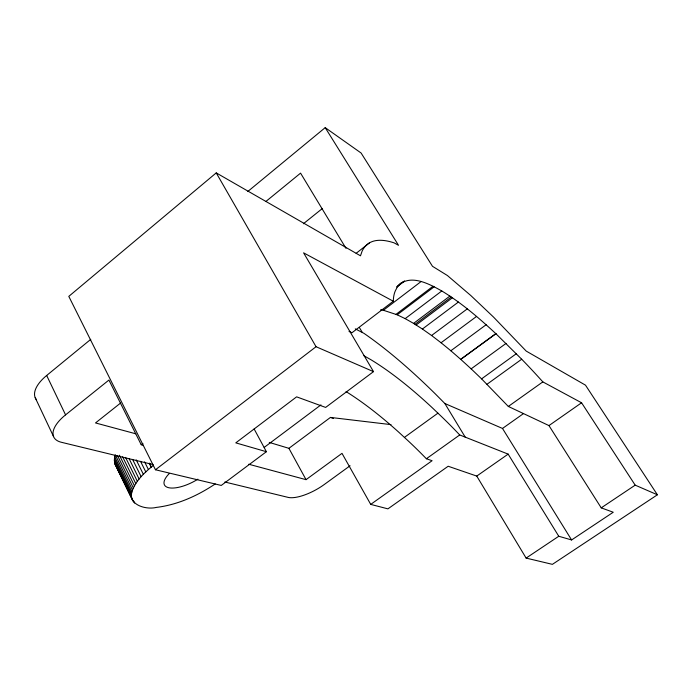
<?xml version="1.0" encoding="UTF-8"?>
<svg xmlns="http://www.w3.org/2000/svg" width="692" height="692" viewBox="0 0 692 692"><rect width="100%" height="100%" fill="white"/><g stroke="black" fill="none" stroke-linecap="round" stroke-linejoin="round"><path stroke-width="1.04" d="M133.504 501.847L116.507 466.996C113.869 463.51 113.946 458.761 115.27 454.774L132.535 490.057C126.515 504.468 145.51 510.099 156.323 507.409C177.567 504.875 197.592 495.74 215.247 483.933M132.535 490.057C136.558 479.824 145.009 472.152 153.382 465.396M247.831 191.468L325.205 127.648L398.497 245.288L394.103 242.866A405.996 82.642 55.2 0 0 362.15 251.04L360.48 255.806L216.233 172.888L68.793 296.375L155.458 469.764L221.258 485.438L266.394 451.712L254.128 428.953M36.373 399.639A37.385 17.551 -25.4 0 1 46.675 375.471L90.773 339.339M265.866 201.502L300.562 173.13L345.983 248.342M303.399 223.75L322.481 208.422M153.07 464.566L61.398 442.283A37.861 16.816 -25.6 0 1 65.567 414.871L108.921 380.064L141.211 444.74L143.261 445.267M120.512 403.099L95.505 422.942L135.831 433.806M356.146 253.315L369.493 242.857M141.211 444.74L142.915 443.408M155.458 469.764L316.045 346.718L373.507 371.639L325.638 407.424L296.617 396.845L235.782 442.863L266.394 451.712M404.5 281.125L396.801 286.99C409.283 272.89 428.832 283.746 441.79 290.969C461.478 302.888 478.985 318.026 495.818 333.622L521.69 359.226A245.755 47.627 54.7 0 1 542.839 381.889L581.574 402.779L635.187 485.153L657.4 494.789L552.406 564.352L526.119 558.089L476.753 476.079L448.174 466.244L387.918 508.862L370.722 504.39L342.004 453.355L306.037 479.66L248.765 464.237M404.439 281.142L400.504 283.391L397.346 286.86L396.179 289.247A259.067 53.353 54.6 0 0 393.298 301.228L351.943 332.765L349.027 331.39M380.583 309.817L383.394 310.267L421.082 281.549M396.014 314.35L433.036 286.272M383.394 310.267L397.191 314.799L434.161 286.782M397.191 314.799L405.166 318.64L441.79 290.969M405.166 318.64L413.582 323.389L449.887 296.081M413.582 323.389L415.001 324.297L451.253 297.032M415.001 324.297L416.117 325.024L452.343 297.802M416.117 325.024L422.397 329.029L458.407 302.049M264.206 447.387L320.958 404.889M422.397 329.029L431.574 335.499L467.316 308.848M269.266 442.413L288.91 448.321L330.456 417.423L391.015 424.62M431.574 335.499L441.063 342.756L476.563 316.426M441.063 342.756L450.847 350.757L486.13 324.738M450.847 350.757L460.734 359.356L495.818 333.622M460.734 359.356L495.965 333.752M460.881 359.477L471.148 368.853L506.051 343.414M350.065 465.768L324.193 484.556A29.713 10.518 -28.7 0 1 288.088 497.375L224.831 482.004M471.148 368.853L481.589 378.861L516.344 353.698M346.061 391.594A340.516 102.58 56.4 0 1 398.808 432.24L404.405 437.405L437.924 413.159A242.105 63.266 55.3 0 1 459.722 434.957L508.153 454.125L558.773 536.257L571.601 539.959L613.242 512.244L601.227 507.859L548.955 425.589L508.326 406.446L481.589 378.861M486.995 384.268L521.69 359.226M404.405 437.405A239.605 69.278 55.6 0 1 426.376 458.744L459.722 434.957M370.722 504.39L432.093 460.716L426.376 458.744M508.326 406.446L542.839 381.889M355.281 328.864L363.975 333.354A399.431 109.535 56.1 0 1 435.467 394.051L444.861 403.522L502.496 428.443L523.541 413.565M476.753 476.079L508.153 454.125M548.955 425.589L581.574 402.779M526.119 558.089L558.773 536.257M601.227 507.859L635.187 485.153M330.456 417.423L333.397 418.47M393.298 301.228L303.598 252.84L373.507 371.639M363.923 355.74L370.877 359.693A344.305 93.809 56 0 1 432.388 407.865L437.924 413.159M325.205 127.648L361.103 153.027L432.491 266.308L447.413 275.528L470.759 295.484L493.5 317.057L526.205 351.086L585.493 385.167L657.4 494.789M502.496 428.443L571.601 539.959M444.861 403.522L465.223 437.128M359.399 327.55L362.115 332.125M216.233 172.888L316.045 346.718M288.91 448.321L306.037 479.66M149.273 463.294L151.193 467.143L149.662 463.207M144.567 461.823L148.391 469.522M140.528 461.33L145.778 471.909M136.212 459.877L143.348 474.297M132.587 459.384L141.133 476.667M129.188 458.874L139.127 479.02M125.546 457.377L137.336 481.338M122.605 456.798L135.779 483.604M119.448 455.224L134.456 485.827M117.467 455.509L133.374 487.972M114.725 456.824L131.938 492.047M114.414 458.779L131.592 493.95M114.353 460.647L131.489 495.757M123.28 479.867L124.223 481.805M133.651 501.12L134.594 503.058M114.535 462.403L131.636 497.453M114.959 464.055L132.648 500.506M46.675 375.471L65.567 414.871M35.197 397.649L53.604 436.652M197.903 479.167A26.443 10.354 -27.1 0 1 169.03 487.782A26.443 10.354 -27.1 0 1 169.246 473.57"/></g></svg>
